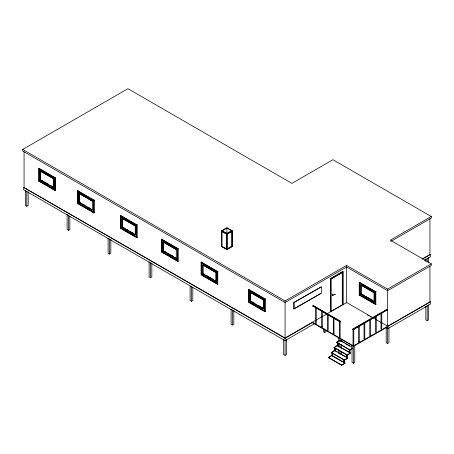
<?xml version="1.0" encoding="UTF-8"?>
<svg xmlns="http://www.w3.org/2000/svg" width="454" height="454" viewBox="0 0 454 454"><rect width="100%" height="100%" fill="white"/><g stroke="black" fill="none" stroke-linecap="round" stroke-linejoin="round"><path stroke-width="0.68" d="M332.907 294.669L332.737 295.35L332.288 295.282M359.279 326.091L358.575 326.267L358.898 325.932M358.518 341.936L359.296 341.93L358.518 341.936L358.518 326.846M316.279 308.357L316.279 323.452L315.893 323.674L315.507 323.452L315.558 307.562M315.507 323.452L315.791 323.237M322.38 311.881L322.38 326.971L321.994 327.198L321.602 326.971L321.659 311.081M321.602 326.971L322.38 326.971M328.202 314.554L328.202 330.336L327.816 330.557L327.43 330.336L327.43 314.554L328.089 314.401L322.09 310.979M340.012 321.284L333.917 317.76L334.031 333.701L333.367 333.855L333.452 317.726M334.013 317.976L333.27 317.976M333.253 333.701L334.031 333.701M340.125 321.438L340.125 337.22L339.74 337.441L339.354 337.22L339.354 321.438L339.842 321.222M353.019 329.332L353.791 329.332L353.791 345.108L353.405 345.335L353.019 345.108L353.019 329.332L353.791 329.332M353.019 345.108L353.791 345.108M364.778 322.919L364.216 323.174L364.307 322.766M364.795 322.981L364.795 338.758L364.409 338.979L364.023 338.758L364.023 323.662M370.248 319.451L370.532 335.444L370.146 335.665L369.76 335.444L369.772 319.605M370.532 319.667L369.953 319.86M375.498 316.353L375.498 332.129L375.884 332.356L376.275 332.129L376.275 316.353L375.611 316.194L379.89 313.725M381.661 313.016L381.116 313.334M381.774 313.175L381.757 329.014L381.195 329.15L381.116 328.798M332.935 294.998L332.861 294.442M332.345 294.635L332.368 295.327M332.81 295.089L332.493 295.406M376.258 316.41L375.691 316.546M364.034 338.701L364.795 338.758M316.228 307.784L315.507 307.67M431.3 216.507L390.304 240.177L431.3 263.842L431.3 265.425L387.568 290.668L346.572 267.003L285.078 302.506L22.7 151.023L22.7 149.445L127.926 88.695L291.911 183.371L332.907 159.7L431.3 216.507L431.3 218.085L390.917 241.397M55.592 190.254L55.042 190.572L38.647 181.101L38.647 168.479L39.192 168.162M39.192 169.427L54.497 178.263L54.497 189.624L39.192 180.788L39.192 169.427L39.736 169.109M53.952 187.417L53.544 187.65L40.423 180.079L40.423 171.243L40.832 171.005M315.048 323.39L285.078 340.693L23.517 189.681L23.517 187.315L285.35 338.168M38.647 181.101L39.736 180.471M40.423 180.079L40.832 179.841M40.423 171.243L53.544 178.814L53.952 178.581M38.647 168.479L55.042 177.945L55.592 177.633M25.435 190.368L25.435 205.463L26.797 206.252L28.165 205.463L28.165 191.741M94.415 212.671L93.87 212.988L77.469 203.517L77.469 190.896L78.02 190.578M93.87 211.723L93.325 212.041L78.02 203.205L78.02 191.843L78.565 191.526M77.469 203.517L78.565 202.887M79.246 202.495L92.366 210.066L92.366 201.23L79.246 193.659L79.246 202.495L79.66 202.257L80.852 202.944M78.02 191.843L93.325 200.679L94.415 200.049M67.113 214.43L67.113 229.525L68.48 230.314L69.848 229.525L69.848 216.49M137.301 237.431L136.75 237.743L120.355 228.277L120.355 215.656L120.9 215.338M120.9 216.598L136.206 225.434L136.206 236.801L120.9 227.959L120.9 216.598L121.445 216.286M135.661 234.587L135.247 234.826L122.132 227.25L122.132 218.414L122.54 218.175M120.9 227.959L121.445 227.647M122.132 227.25L122.54 227.017M122.132 218.414L135.247 225.99L135.661 225.752M120.355 215.656L136.75 225.122L137.301 224.804M108.109 238.1L108.109 253.196L109.476 253.985L110.844 253.196L110.844 239.474M178.343 261.124L177.798 261.442L161.397 251.976L161.397 239.349L161.947 239.037M161.947 240.297L177.253 249.132L177.253 260.494L161.947 251.658L161.947 240.297L162.492 239.979M163.173 242.113L163.588 241.874L163.588 250.71L163.173 250.948L163.173 242.113L176.294 249.683L176.294 258.525L163.173 250.948M161.397 251.976L162.492 251.34M161.397 239.349L177.798 248.82L178.343 248.503M221.427 230.757L226.892 227.602L232.357 230.757L232.357 246.533L226.892 249.689L221.427 246.533L221.427 230.757L226.892 233.912L232.357 230.757M223.572 229.957L224.747 229.281M226.892 228.146L222.375 230.757L226.892 233.362L231.409 230.757L226.892 228.146L226.892 233.702M221.779 231.364L226.682 234.037L226.546 249.081L221.779 246.335L221.779 231.364L226.682 234.037M149.105 261.771L149.105 276.866L150.473 277.655L151.84 276.866L151.84 263.144M232.011 231.358L227.102 234.031L232.011 231.358L232.011 246.335L227.102 249.013L232.011 246.335M221.779 246.335L226.682 249.008M218.039 284.045L217.489 284.357L201.094 274.891L201.094 262.264L201.638 261.952M216.399 281.202L215.985 281.44L202.87 273.864L202.87 265.028L203.279 264.79M202.87 273.864L203.279 273.626L204.47 274.318M202.87 265.028L215.985 272.604L216.399 272.366M217.489 283.097L216.944 283.409L201.638 274.574L201.638 263.212L216.944 272.048L218.039 271.418M190.101 286.128L190.101 300.531L191.469 301.32L192.837 300.531L192.837 287.495M265.448 311.416L264.903 311.733L248.503 302.262L248.503 289.641L249.053 289.323M249.053 290.588L264.359 299.424L264.359 310.786L249.053 301.95L249.053 290.588L249.598 290.271M250.279 292.404L250.693 292.166L250.693 301.002L250.279 301.24L250.279 292.404L263.399 299.975L263.399 308.811L250.279 301.24M249.053 301.95L249.598 301.632L250.824 302.341M248.503 289.641L264.903 299.107L265.448 298.794M231.097 309.106L231.097 324.201L232.465 324.99L233.833 324.201L233.833 310.479M22.7 149.445L285.078 300.928L346.572 265.425L387.568 289.09L431.3 263.842M330.115 278.291L330.665 278.608L342.963 271.509L342.963 304.645L342.412 304.328M331.074 278.841L342.276 272.372L342.276 304.878L331.074 311.348M342.412 304.957L342.412 272.451L331.21 278.921L331.21 311.427L330.665 311.115M293.846 302.568L321.319 286.866L321.319 293.176L293.988 308.958L293.846 302.568L321.319 286.866M293.846 308.879L321.319 293.176M312.817 305.9L313.368 305.582L340.699 321.364L340.148 321.994L312.817 305.9L340.148 321.676L340.699 321.364M312.817 306.212L313.368 305.9L316.228 307.562M334.995 294.43L333.321 295.202A0.647 0.375 0 0 1 332.992 295.1L332.578 294.862M376.167 304.214L375.623 304.532L359.222 295.066L359.222 282.439L359.767 282.121M376.167 291.593L375.072 292.223L375.072 303.584L359.767 294.748L359.767 283.387L360.317 283.069M374.527 301.377L374.119 301.609L360.998 294.039L360.998 285.203L361.407 284.964M359.222 295.066L360.317 294.43M360.998 294.039L361.407 293.8M421.982 258.967L430.205 254.535M23.517 187.315L285.078 338.326L312.681 322.385L312.681 322.862L353.405 346.374L387.841 326.806M422.305 259.098L430.483 254.376L430.483 256.743L424.359 260.278M360.998 285.203L374.119 292.773L374.527 292.541M283.71 339.484L283.71 354.58L285.078 355.369L286.446 354.58L286.446 339.484M323.344 328.265L323.344 331.698L324.706 332.487L326.074 331.698L326.074 330.325M352.871 329.008L386.615 309.526L387.16 309.844L353.416 329.638L352.871 329.008L353.416 329.326L387.16 309.844M352.871 329.326L358.626 326M359.852 325.291L364.136 322.822M364.71 322.488L365.856 321.829M367.002 321.165L369.874 319.508M371.593 318.515L374.465 316.858M382.336 312.312L381.116 313.016L381.581 312.982M384.169 311.251L386.002 310.196M352.037 345.426L352.037 347.951L352.588 348.581L349.852 350.159L336.652 342.22L339.382 340.642L339.933 340.96L340.614 340.562L352.117 347.208M336.652 342.537L337.742 341.907M339.382 340.642L339.933 341.272L340.614 340.88L344.245 342.974M349.308 349.529L349.308 352.684L349.716 352.446L350.539 353.235L347.123 355.21L333.917 347.588L337.333 345.295L337.333 345.613M335.625 346.601L336.766 345.942M337.47 342.696L337.47 345.852L337.878 345.613L349.109 352.094M337.47 345.852L338.156 345.772L338.156 343.247M346.572 354.58L346.572 357.735L346.981 357.497L347.804 358.285L344.387 360.26L331.187 352.633L334.604 350.346L332.896 351.651M334.74 347.741L334.74 350.902L335.148 350.664L346.374 357.145M334.74 350.902L335.421 350.823L335.421 348.297M328.452 357.372L331.868 355.397L328.452 357.684L328.452 357.372L341.652 364.993L345.068 363.018L345.068 363.336L341.652 365.305L328.452 357.684M332.005 352.792L332.005 355.947L332.413 355.715L343.644 362.196M332.005 355.947L332.686 355.868L332.686 352.713M430.205 301.876L353.405 345.897L312.409 322.226L312.409 322.703M285.078 300.928L285.078 338.009L346.572 302.506L387.841 326.33L430.483 301.717L430.483 304.084L387.841 328.702L385.395 327.289M336.652 342.22L349.852 349.841L352.588 348.263M349.308 352.684L349.989 352.605L349.989 350.079M333.917 347.27L347.123 354.892L350.539 352.923M346.572 357.735L347.259 357.656L347.259 354.5M331.187 352.321L344.387 359.943L347.804 357.968M343.843 359.625L343.843 362.78L344.251 362.547L345.068 363.018M343.843 362.78L344.524 362.706L344.524 359.545M352.588 348.581L352.037 348.263L352.037 362.468L353.405 363.257L354.773 362.468L354.773 345.5M386.206 327.652L386.206 342.742L387.568 343.53L388.936 342.742L388.936 327.652M425.835 306.144L425.835 319.86L427.203 320.649L428.565 319.86L428.565 304.77M328.009 314.747L327.43 314.554M315.791 307.454L316.166 307.511M339.842 321.653L339.354 321.438M370.248 335.228L370.532 335.444M339.842 337.004L340.125 337.22M342.412 271.191L342.963 271.509M341.868 272.139L342.412 272.451M359.432 282.32L375.827 291.786L375.827 304.413L359.432 294.941M359.222 282.439L375.623 291.905L375.623 304.532M374.119 291.513L359.903 283.307L359.903 294.669L375.208 303.505L375.208 292.143M359.767 283.387L375.072 292.223M373.659 292.353L361.134 285.123L361.134 293.959L374.255 301.535L374.255 292.694M362.598 294.487L363.796 295.179M365.584 296.212L366.775 296.899M367.967 297.586L372.74 300.344M387.16 310.156L386.615 309.526M367.513 315.065L368.727 315.768M369.942 316.472L371.162 317.17M316.779 307.863L318.606 308.924M319.826 309.628L321.653 310.684M329.258 315.07L330.421 315.746M331.585 316.415L333.332 317.425M345.46 343.678L349.694 346.124M38.953 168.303L55.354 177.769L55.354 190.391M120.747 215.525L137.148 224.991L137.148 237.618M201.377 262.077L217.778 271.543L217.778 284.164L215.956 283.114M248.803 289.459L265.204 298.925L265.204 311.552L259.132 308.045M77.469 190.896L93.87 200.362L93.87 212.988M201.094 262.264L217.489 271.736L217.489 284.357M53.544 177.554L39.328 169.348L39.328 180.709L54.633 189.545L54.633 178.184M79.246 192.394L93.462 200.6L93.462 211.961L78.156 203.125L78.156 191.764M135.247 224.724L121.036 216.524L121.036 227.885L136.342 236.721L136.342 225.36M163.173 240.847L177.389 249.053M202.87 263.768L201.775 263.133L201.775 274.494L217.08 283.33L217.08 271.969L203.466 264.109M264.495 299.345L249.189 290.509L249.189 301.87L264.495 310.706M53.084 178.394L40.559 171.164L40.559 180L53.68 187.57L53.68 178.734M92.502 201.15L79.388 193.58L79.388 202.416L92.502 209.986M134.787 225.564L122.268 218.334L122.268 227.17L135.388 234.746L135.388 225.91M176.43 249.609L163.309 242.033L163.309 250.869L176.43 258.445M337.935 345.959L342.134 348.383M343.337 349.081L348.734 352.196M42.023 180.527L43.215 181.22M44.413 181.906L48.584 184.318M50.371 185.351L53.356 187.071M82.639 203.977L84.427 205.009M89.2 207.767L90.391 208.454M123.732 227.704L124.924 228.39M126.717 229.423L128.505 230.456M129.696 231.148L133.868 233.555M165.375 251.743L166.567 252.435M167.759 253.122L168.95 253.809M170.738 254.842L172.531 255.874M206.258 275.351L207.45 276.038M208.647 276.724L213.414 279.482M251.289 301.348L254.864 303.414M259.041 305.82L260.233 306.512M261.425 307.199L263.808 308.578M44.413 183.166L45.604 183.859M88.36 208.545L89.586 209.249M126.116 230.343L127.313 231.029M132.466 234.009L133.692 234.712M261.425 308.459L262.616 309.151M335.801 351.356L337.004 352.049M338.202 352.741L339.399 353.433M340.602 354.126L344.802 356.555M177.389 260.414L162.084 251.578L162.084 240.217M38.953 180.925L45.633 184.784M49.282 186.883L51.103 187.939M52.318 188.637L53.532 189.341M78.389 203.693L80.21 204.743M81.425 205.446L82.639 206.15M83.854 206.848L85.675 207.898M86.89 208.602L88.104 209.305M89.325 210.003L90.539 210.707M92.361 211.757L94.182 212.812L94.182 200.186L77.782 190.72L77.782 203.341M123.789 229.9L127.432 232.005M128.647 232.709L132.897 235.161M134.112 235.864L135.326 236.562M162.311 252.146L165.954 254.246M169.597 256.351L171.419 257.401M172.633 258.105L173.848 258.808M175.062 259.506L178.099 261.26L178.099 248.639L161.703 239.167L161.703 251.794M203.199 275.748L206.842 277.854M208.057 278.557L209.271 279.255M210.486 279.959L212.307 281.009M213.522 281.713L214.736 282.411M248.803 302.08L250.018 302.784M251.232 303.482L252.452 304.186M253.667 304.889L254.881 305.587M256.703 306.643L257.917 307.341M333.066 356.407L342.072 361.605M322.266 311.035L322.09 311.41L321.602 311.194M332.969 294.589L332.493 294.413L332.334 295.219M429.932 218.783L429.932 254.376M429.932 266.118L429.932 301.717M428.565 257.429L428.565 262.917M427.203 258.218L427.203 261.652M427.203 305.559L427.203 320.649M425.835 258.803L425.835 261.549M387.841 326.33L387.841 328.702M387.568 289.09L387.568 326.647M387.568 328.441L387.568 343.53M381.002 313.175L381.002 328.957M374.119 292.773L374.119 301.609M359.296 326.148L359.296 341.93M353.416 329.326L353.416 329.638M353.405 345.585L353.405 363.257M349.852 349.841L349.852 350.159M349.58 349.688L349.58 352.843M347.123 354.892L347.123 355.21M346.845 354.733L346.845 357.888M346.572 265.425L346.572 302.977M344.387 359.943L344.387 360.26M344.115 359.784L344.115 362.939M342.918 304.617L342.918 271.481L330.614 278.58L330.614 311.716M341.652 364.993L341.652 365.305M341.294 339.132L341.294 341.255M341.294 344.79L341.294 348.326M341.294 351.861L341.294 354.688M340.614 340.562L340.614 340.88M339.933 338.434L339.933 341.272M339.933 344.654L339.933 347.361M339.933 350.743L339.933 354.126M338.565 337.719L338.565 341.255M338.565 343.377L338.565 346.913M338.565 349.739L338.565 353.274M337.742 342.849L337.742 346.01M335.012 347.9L335.012 351.055M332.277 352.951L332.277 356.106M330.665 278.608L330.665 311.745M324.706 329.054L324.706 332.487M313.368 305.582L313.368 305.9M293.988 302.648L293.988 308.958M285.078 338.326L285.078 355.369M264.903 299.107L264.903 311.733M232.465 309.895L232.465 324.99M231.875 231.279L231.875 246.255M227.238 234.111L227.238 249.087M226.892 233.912L226.892 249.689M226.546 234.111L226.546 249.081M221.915 231.285L221.915 246.255M216.944 272.048L216.944 283.409M215.985 272.604L215.985 281.44M191.469 286.23L191.469 301.32M177.798 248.82L177.798 261.442M150.473 262.56L150.473 277.655M136.75 225.122L136.75 237.743M135.247 225.99L135.247 234.826M109.476 238.889L109.476 253.985M93.325 200.679L93.325 212.041M68.48 215.219L68.48 230.314M55.042 177.945L55.042 190.572M53.544 178.814L53.544 187.65M26.797 191.157L26.797 206.252M24.068 151.721L24.068 187.315M332.487 294.833L332.487 294.833M334.887 294.283L335.058 294.606L334.887 294.283M216.121 272.525L203.006 264.949L203.006 273.785L216.121 281.361L216.121 272.525M263.536 299.895L250.415 292.325L250.415 301.161L263.536 308.731L263.536 299.895"/></g></svg>
